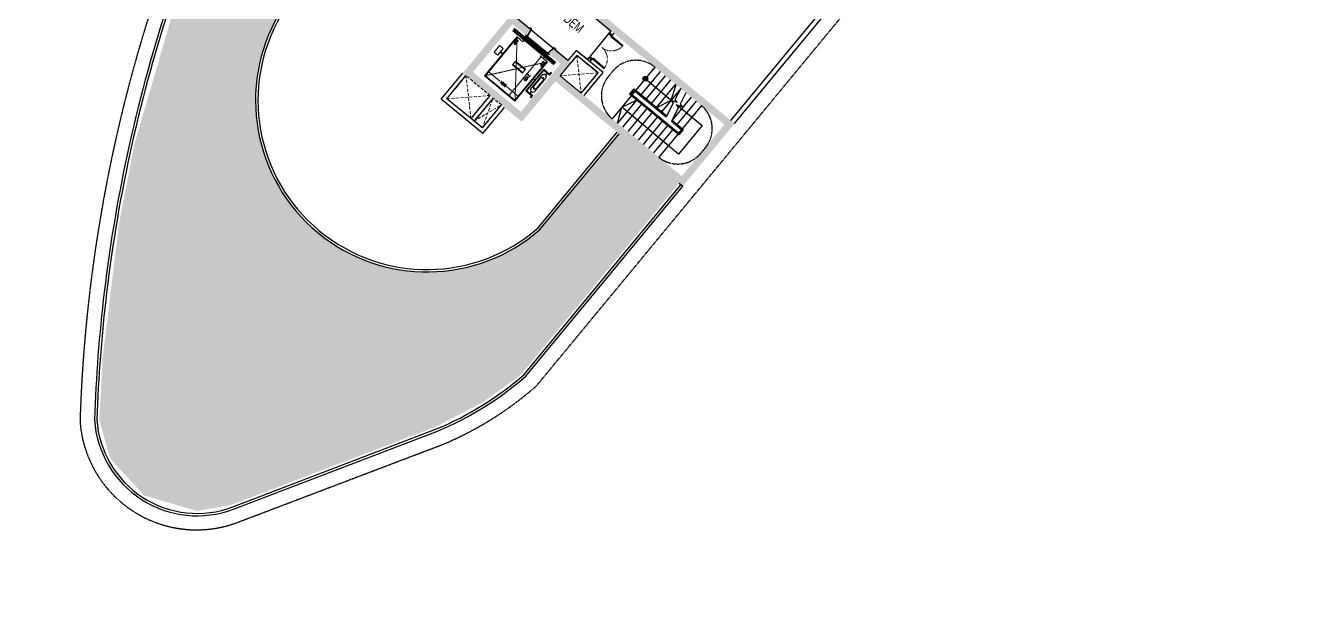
# Model space of a CAD drawing. Header units: millimetres. Extents: x -361340115 to 361596335, y -276742102 to 277032639.
# Drawn here: x 80855 to 134533, y 112947 to 137605 of the extents above; entities that cross this region are included whole.
import ezdxf
from ezdxf.enums import TextEntityAlignment as Align

# ---------------------------------------------------------------- set-up
doc = ezdxf.new("R2010")
doc.units = ezdxf.units.MM
doc.header["$MEASUREMENT"] = 0
for name, pattern in [('HIDDEN', [0.375, 0.25, -0.125]), ('HIDDEN2', [0.1875, 0.125, -0.0625]), ('Xref_NT1+NT2_MBDV Cot vach_220729$0$ACAD_ISO02W100', [15, 12, -3])]:
    doc.linetypes.add(name, pattern=pattern)
for name, color, linetype in [('A-FLOR-STRS-ARROW', 8, 'Continuous'), ('A-GLAZ', 135, 'Continuous'), ('A-LANDSCAPE', 83, 'Continuous'), ('ccu12-Hatch', 250, 'Continuous'), ('KT-Net manh', 139, 'Continuous'), ('KT-Text', 7, 'Continuous'), ('KT-Thay', 7, 'Continuous'), ('KT-Tuong', 1, 'Continuous'), ('Xref_NT1+NT2_MBDV Cot vach_220729$0$ccu12-Thay', 7, 'Continuous'), ('Xref_NT1+NT2_MBDV Cot vach_220729$0$KT-Net manh', 139, 'Continuous')]:
    doc.layers.add(name, color=color, linetype=linetype)
for name, color, linetype, lineweight in [('CUA', 37, 'Continuous', 13), ('KT-lomo nuoc', 3, 'HIDDEN', 5), ('SPE-MEP-HVAC', 140, 'Continuous', 0), ('Xref_NT1+NT2_MBDV Cot vach_220729$0$KT-Noi that', 36, 'Continuous', 9)]:
    doc.layers.add(name, color=color, linetype=linetype, lineweight=lineweight)
doc.styles.add('Arial', font='arial.ttf', dxfattribs={"width": 0.7})
doc.styles.add('Xref_NT1+NT2_MBDV Cot vach_220729$0$ROMANS', font='ROMANS.SHX')
doc.styles.add('Xref_NT1+NT2_MBDV Cot vach_220729$0$xref.N.Cot vach tang N2$0$DIM', font='vnsimli.shx', dxfattribs={"width": 0.7})
doc.dimstyles.new('Xref_NT1+NT2_MBDV Cot vach_220729$0$xref.N.Cot vach tang N2$0$CCU 1-100 A1', dxfattribs={"dimscale": 100, "dimtxt": 2.2, "dimasz": 1, "dimexe": 1, "dimexo": 0, "dimgap": 1, "dimtad": 1, "dimdec": 0, "dimdsep": 46, "dimtxsty": 'Xref_NT1+NT2_MBDV Cot vach_220729$0$xref.N.Cot vach tang N2$0$DIM', "dimblk1": 'Xref_NT1+NT2_MBDV Cot vach_220729$0$xref.N.Cot vach tang N2$0$_ARCHTICK', "dimblk2": 'Xref_NT1+NT2_MBDV Cot vach_220729$0$xref.N.Cot vach tang N2$0$_ARCHTICK', "dimsah": 1, "dimcen": 0, "dimdle": 1, "dimclrd": 256, "dimclre": 256, "dimclrt": 31, "dimadec": 0, "dimazin": 0, "dimtfac": 1, "dimtdec": 0, "dimtix": 1, "dimtmove": 2, "dimatfit": 3, "dimldrblk": 'Xref_NT1+NT2_MBDV Cot vach_220729$0$xref.N.Cot vach tang N2$0$_ARCHTICK', "dimfxl": 8, "dimtolj": 1, "dimarcsym": 0})

# ---------------------------------------------------------------- blocks, each defined once
blk = doc.blocks.new('*U27')
for p, q in [((-1260.000000000004, 525.000000000002), (-1300.000000000004, 525.000000000002)), ((-1260.000000000004, 100.0000000000002), (-1300.000000000004, 100.0000000000002)), ((-1280.000000000004, 100.0000000000002), (-1280.000000000004, 525.000000000002)), ((-90.00000000000001, 525.0000000000018), (-50.00000000000001, 525.0000000000018)), ((-90, 100), (-50, 100)), ((-70, 100), (-70.00000000000001, 525.0000000000018))]:
    blk.add_line(p, q)
for points in [[(-1300.000000000004, 1.776356839400256e-13), (-1260.000000000004, 1.776356839400256e-13), (-1260.000000000004, 625.000000000002), (-1300.000000000004, 625.000000000002)], [(-50, 0), (-90, 0), (-90.00000000000001, 625.0000000000018), (-49.99999999999979, 625.0000000000018)], [(-1350.000000000004, -99.99999998255878), (-1290.000000000004, -99.99999998255875), (-1290.000000000004, -39.99999999999982), (-1300.000000000004, -39.99999999999982), (-1300.000000000004, 1.776356839400256e-13), (-1350.000000000004, 2.060573933704296e-13)], [(0, -99.99999998255892), (-60, -99.99999998255889), (-60, -40), (-50, -40), (-50, 0), (0, 0)]]:
    blk.add_lwpolyline(points, close=True)
at = {"linetype": 'HIDDEN2'}
for centre, radius, start, end in [((-1300.000000001013, -1.091216006443577e-09), 625.00000000124, 7.016709298534867e-15, 89.99996073224838), ((-49.99999999983451, -2.645705876602741e-10), 625.000000000419, 90.00003926775162, 180)]:
    blk.add_arc(centre, radius, start, end, dxfattribs=at)
blk = doc.blocks.new('Xref_NT1+NT2_MBDV Cot vach_220729$0$xref.N.Cot vach tang N2$0$_Open90')
at = {"color": 0, "linetype": 'ByBlock', "lineweight": -2}
for p, q in [((0, 0), (-1, 0)), ((-0.5, 0.5), (0, 0)), ((0, 0), (-0.5, -0.5))]:
    blk.add_line(p, q, dxfattribs=at)
blk = doc.blocks.new('*D42')
at = {"layer": 'Defpoints', "color": 0, "transparency": 16777216}
for p in [(-424.1796271887581, -514.9999999999402), (-353.063796673334, -514.9999999999402, -3.230249313876472e-06), (-353.0637966733485, -2114.999998141949, -3.229479425215231e-06)]:
    blk.add_point(p, dxfattribs=at)
at = {"layer": 'Xref_NT1+NT2_MBDV Cot vach_220729$0$KT-Noi that', "color": 5, "transparency": 16777216}
for p, q in [((-353.063796673334, -514.9999999999402), (-474.1796271887581, -514.9999999999402)), ((-424.1796271887581, -564.9999999999402), (-424.1796271887579, -1154.999998141892)), ((-424.1796271887578, -2064.999998141949), (-424.1796271887579, -1511.666664808559)), ((-353.0637966733485, -2114.999998141949), (-474.1796271887578, -2114.999998141949))]:
    blk.add_line(p, q, dxfattribs=at)
at = {"layer": 'Xref_NT1+NT2_MBDV Cot vach_220729$0$KT-Noi that', "color": 5, "transparency": 16777216, "xscale": 50, "yscale": 50, "zscale": 50}
for p, rotation in [((-424.1796271887581, -514.9999999999402), 90), ((-424.1796271887578, -2114.999998141949), 270)]:
    blk.add_blockref('Xref_NT1+NT2_MBDV Cot vach_220729$0$xref.N.Cot vach tang N2$0$_Open90', p, dxfattribs=dict(at, rotation=rotation))
at = {"layer": 'Xref_NT1+NT2_MBDV Cot vach_220729$0$KT-Noi that', "color": 5, "transparency": 16777216, "insert": (-424.1796271883068, -1333.333331475225), "char_height": 110, "attachment_point": 5, "rotation": 90, "style": 'Xref_NT1+NT2_MBDV Cot vach_220729$0$xref.N.Cot vach tang N2$0$DIM'}
blk.add_mtext('\\A1;1600', dxfattribs=at)
blk = doc.blocks.new('Xref_NT1+NT2_MBDV Cot vach_220729$0$xref.N.Cot vach tang N2$0$_ARCHTICK')
at = {"color": 0, "linetype": 'ByBlock', "const_width": 0.15}
blk.add_lwpolyline([(-0.5, -0.5), (0.5, 0.5)], dxfattribs=at)
blk = doc.blocks.new('*D43')
at = {"layer": 'Defpoints', "color": 0, "transparency": 16777216}
for p in [(-2310.000006262693, -614.99999999994), (-2310.000006262693, -826.7299089782482), (-210.0000062626932, -614.99999999994)]:
    blk.add_point(p, dxfattribs=at)
at = {"layer": 'Xref_NT1+NT2_MBDV Cot vach_220729$0$KT-Noi that', "color": 5, "transparency": 16777216}
for p, q in [((-2310.000006262693, -614.99999999994), (-2310.000006262693, -876.7299089782482)), ((-260.0000062626932, -826.7299089782482), (-2260.000006262693, -826.7299089782482)), ((-210.0000062626932, -614.99999999994), (-210.0000062626932, -876.7299089782482))]:
    blk.add_line(p, q, dxfattribs=at)
at = {"layer": 'Xref_NT1+NT2_MBDV Cot vach_220729$0$KT-Noi that', "color": 5, "transparency": 16777216, "xscale": 50, "yscale": 50, "zscale": 50, "rotation": 180}
blk.add_blockref('Xref_NT1+NT2_MBDV Cot vach_220729$0$xref.N.Cot vach tang N2$0$_Open90', (-2310.000006262693, -826.7299089782482), dxfattribs=at)
at = {"layer": 'Xref_NT1+NT2_MBDV Cot vach_220729$0$KT-Noi that', "color": 5, "transparency": 16777216, "xscale": 50, "yscale": 50, "zscale": 50}
blk.add_blockref('Xref_NT1+NT2_MBDV Cot vach_220729$0$xref.N.Cot vach tang N2$0$_Open90', (-210.0000062626932, -826.7299089782482), dxfattribs=at)
at = {"layer": 'Xref_NT1+NT2_MBDV Cot vach_220729$0$KT-Noi that', "color": 5, "transparency": 16777216, "insert": (-1260.000006262693, -721.7299089782482), "char_height": 110, "attachment_point": 5, "style": 'Xref_NT1+NT2_MBDV Cot vach_220729$0$xref.N.Cot vach tang N2$0$DIM'}
blk.add_mtext('\\A1;2100', dxfattribs=at)
blk = doc.blocks.new('*U361')
at = {"linetype": 'HIDDEN', "ltscale": 500}
for p, q in [((-1143.942489550629, -503.8805221485653), (-524.0357430345077, 1189.700189132653)), ((-1667.978232585136, 685.8196669840877), (0, 0))]:
    blk.add_line(p, q, dxfattribs=at)
blk.add_lwpolyline([(-1143.942489550629, -503.8805221485653), (-1667.978232585136, 685.8196669840877), (-524.0357430345077, 1189.700189132653), (0, 0)], close=True, dxfattribs=at)
blk = doc.blocks.new('*U363')
at = {"linetype": 'HIDDEN', "ltscale": 500}
for p, q in [((1470.568521970745, -609.7599948148386), (0, 0)), ((1006.669558630152, 443.4145819490047), (463.8989633405926, -1053.174576763843))]:
    blk.add_line(p, q, dxfattribs=at)
blk.add_lwpolyline([(1006.669558630152, 443.4145819490047), (1470.568521970745, -609.7599948148386), (463.8989633405926, -1053.174576763843), (0, 0)], close=True, dxfattribs=at)
blk = doc.blocks.new('*U366')
at = {"layer": 'KT-lomo nuoc', "ltscale": 500}
for p, q in [((963.8168545024666, -795.9722804736617), (-286.5466740316759, -346.9833646732283)), ((677.2701804707903, -1142.94634809455), (-1.734723475976807e-18, -0.009297052340116352))]:
    blk.add_line(p, q, dxfattribs=at)
blk.add_lwpolyline([(963.8168545024666, -795.9722804736617), (677.2701804707903, -1142.94634809455), (-286.5466740316759, -346.9833646732283), (-1.734723475976807e-18, -0.009297052340116352)], close=True, dxfattribs=at)
blk = doc.blocks.new('A$C16B9592A')
at = {"layer": 'KT-Tuong'}
for p, q in [((-13920.0169898415, -15269.33258620594, -1.355136730644296e-05), (-13015.80765522525, -14174.43282857613, -1.355136730644296e-05)), ((-13680.68702806381, -15246.50345101592, -1.355136730644296e-05), (-12884.72810673746, -14282.68324182357, -1.355136730644296e-05)), ((-12177.43005122182, -16708.42631540916, -1.355136730644296e-05), (-13920.01698981329, -15269.33258619954, -1.355136730644296e-05)), ((-12200.25918640403, -16469.09635370231, -1.355136730644296e-05), (-13680.68702803925, -15246.50345101094, -1.355136730644296e-05)), ((-11882.35508888974, -15110.48051959809, -1.355136730644296e-05), (-12678.31439367507, -16074.3011931178, -1.355136730644296e-05)), ((-11751.27554040197, -15218.7309328455, -1.355136730644296e-05), (-12547.23446179944, -16182.55114212396, -1.355136730644296e-05)), ((-12200.25918640271, -16469.09635367594, -1.355136730644296e-05), (-11404.30026499316, -15505.27614438283, -1.355136730644296e-05)), ((-12177.43005122086, -16708.42631538023, -1.355136730644296e-05), (-11273.22071650538, -15613.52655763028, -1.355136730644296e-05))]:
    blk.add_line(p, q, dxfattribs=at)
at = {"layer": 'KT-lomo nuoc', "linetype": 'HIDDEN', "xscale": -0.9999999999999997, "rotation": 10.8976534755902}
blk.add_blockref('*U366', (-11751.28177036886, -15218.72578788953, -1.362407349602699e-05), dxfattribs=at)
at = {"layer": 'SPE-MEP-HVAC', "linetype": 'HIDDEN', "ltscale": 1000, "xscale": -1, "rotation": 254.2212213649985}
for name, p in [('*U363', (-8069.147399409849, -15017.22302750367, -6.089589431124684e-05)), ('*U361', (-12884.7284902195, -14282.68370617717, -1.354396155521655e-05))]:
    blk.add_blockref(name, p, dxfattribs=at)
blk = doc.blocks.new('Xref_NT1+NT2_MBDV Cot vach_220729$0$TMCC')
at = {"layer": 'Xref_NT1+NT2_MBDV Cot vach_220729$0$KT-Noi that', "linetype": 'Continuous', "ltscale": 2}
for p, q in [((-2515.000006262693, -214.99999999994, 9.413380290367837e-06), (-2515.000006262693, -2439.99999999994, 9.413380290367837e-06)), ((-2465.000006262693, -214.99999999994, 9.413380290367837e-06), (-2515.000006262693, -214.99999999994, 9.413380290367837e-06)), ((-2465.000006262693, -2439.99999999994, 9.413380290367837e-06), (-2465.000006262693, -214.99999999994, 9.413380290367837e-06)), ((-185.0000062626932, -489.99999999994, 9.413380290367837e-06), (-2310.000006262693, -489.99999999994, 9.413380290367837e-06)), ((-2310.000006262693, -489.99999999994, 9.413380290367837e-06), (-2310.000006262693, -514.99999999994, 9.413380290367837e-06)), ((-210.0000062626932, -514.99999999994, 9.413380290367837e-06), (-2310.000006262693, -514.99999999994, 9.413380290367837e-06)), ((-2310.000006262693, -514.99999999994, 9.413380290367837e-06), (-2310.000006262693, -714.99999999994, 9.413380290367837e-06)), ((-1938.250006262693, -164.74999999994, 9.413380290367837e-06), (-1932.250006262693, -167.24999999994, 9.413380290367837e-06)), ((-1938.250006262693, -247.24999999994, 9.413380290367837e-06), (-1938.250006262693, -164.74999999994, 9.413380290367837e-06)), ((-1932.250006262693, -244.74999999994, 9.413380290367837e-06), (-1938.250006262693, -247.24999999994, 9.413380290367837e-06)), ((-1932.250006262693, -167.24999999994, 9.413380290367837e-06), (-1930.050006262696, -202.24999999994, 9.413380290367837e-06)), ((-1930.050006262696, -209.74999999994, 9.413380290367837e-06), (-1932.250006262693, -244.74999999994, 9.413380290367837e-06)), ((-1930.050006262696, -202.24999999994, 9.413380290367837e-06), (-1905.400006262687, -202.24999999994, 9.413380290367837e-06)), ((-1905.400006262687, -209.74999999994, 9.413380290367837e-06), (-1930.050006262696, -209.74999999994, 9.413380290367837e-06)), ((-1905.400006262687, -202.24999999994, 9.413380290367837e-06), (-1895.400006262687, -201.99999999994, 9.413380290367837e-06)), ((-1895.400006262687, -210.49999999994, 9.413380290367837e-06), (-1905.400006262687, -209.74999999994, 9.413380290367837e-06)), ((-1895.400006262687, -201.99999999994, 9.413380290367837e-06), (-1870.000006262693, -201.49999999994, 9.413380290367837e-06)), ((-1870.000006262693, -210.49999999994, 9.413380290367837e-06), (-1895.400006262687, -210.49999999994, 9.413380290367837e-06)), ((-1870.000006262693, -201.49999999994, 9.413380290367837e-06), (-1870.000006262693, -210.49999999994, 9.413380290367837e-06)), ((-1839.268615574998, -261.3920001944007, 9.413380290367837e-06), (-1839.268615578098, -150.6080001945247, 9.413380290367837e-06)), ((-1798.782414799367, -146.0000001943672, 9.413380290367837e-06), (-1834.66061557793, -146.0000001943672, 9.413380290367837e-06)), ((-1798.782414796122, -266.0000001943772, 9.413380290367837e-06), (-1834.66061557502, -266.000000194379, 9.413380290367837e-06)), ((-1794.174414799447, -141.3920001944371, 9.413380290367837e-06), (-1794.17441479789, -110.6079990881535, 9.413380290367837e-06)), ((-1794.17441479789, -301.3919990888407, 9.413380290367837e-06), (-1794.174414796333, -270.6080001941682, 9.413380290367837e-06)), ((-978.4333909374109, -105.9999987138362, 9.413380290367837e-06), (-1789.566414798101, -105.9999990883625, 9.413380290367837e-06)), ((-978.433390937018, -305.9999987138381, 9.413380290367837e-06), (-1789.566414798363, -305.9999990883616, 9.413380290367837e-06)), ((-1652.000006262693, -305.99999999994, 9.413380290367837e-06), (-1652.000006262693, -105.99999999994, 9.413380290367837e-06)), ((-1652.000006262693, -105.99999999994, 9.413380290367837e-06), (-1118.000006262693, -105.99999999994, 9.413380290367837e-06)), ((-1652.000006262693, -280.99999999994, 9.413380290367837e-06), (-1652.000006262693, -130.99999999994, 9.413380290367837e-06)), ((-1652.000006262693, -130.99999999994, 9.413380290367837e-06), (-1118.000006262693, -130.99999999994, 9.413380290367837e-06)), ((-1118.000006262693, -280.99999999994, 9.413380290367837e-06), (-1652.000006262693, -280.99999999994, 9.413380290367837e-06)), ((-1118.000006262693, -305.99999999994, 9.413380290367837e-06), (-1652.000006262693, -305.99999999994, 9.413380290367837e-06)), ((-1439.500006262693, -418.99999999994, 9.413380290367837e-06), (-1442.000006262693, -410.99999999994, 9.413380290367837e-06)), ((-1442.000006262693, -410.99999999994, 9.413380290367837e-06), (-1328.000006262693, -410.99999999994, 9.413380290367837e-06)), ((-1390.000006262693, -422.99999999994, 9.413380290367837e-06), (-1439.500006262693, -418.99999999994, 9.413380290367837e-06)), ((-1393.000006262693, -461.99999999994, 9.413380290367837e-06), (-1390.000006262693, -451.99999999994, 9.413380290367837e-06)), ((-1393.000006262693, -499.99999999994, 9.413380290367837e-06), (-1393.000006262693, -461.99999999994, 9.413380290367837e-06)), ((-1377.000006262693, -499.99999999994, 9.413380290367837e-06), (-1393.000006262693, -499.99999999994, 9.413380290367837e-06)), ((-1390.000006262693, -451.99999999994, 9.413380290367837e-06), (-1390.000006262693, -422.99999999994, 9.413380290367837e-06)), ((-1330.500006262693, -418.99999999994, 9.413380290367837e-06), (-1380.000006262693, -422.99999999994, 9.413380290367837e-06)), ((-1380.000006262693, -422.99999999994, 9.413380290367837e-06), (-1380.000006262693, -451.99999999994, 9.413380290367837e-06)), ((-1380.000006262693, -451.99999999994, 9.413380290367837e-06), (-1377.000006262693, -461.99999999994, 9.413380290367837e-06)), ((-1377.000006262693, -461.99999999994, 9.413380290367837e-06), (-1377.000006262693, -499.99999999994, 9.413380290367837e-06)), ((-1328.000006262693, -410.99999999994, 9.413380290367837e-06), (-1330.500006262693, -418.99999999994, 9.413380290367837e-06)), ((-1118.000006262693, -105.99999999994, 9.413380290367837e-06), (-1118.000006262693, -305.99999999994, 9.413380290367837e-06)), ((-1118.000006262693, -130.99999999994, 9.413380290367837e-06), (-1118.000006262693, -280.99999999994, 9.413380290367837e-06)), ((-973.8253909386403, -141.3919998197762, 9.413380290367837e-06), (-973.8253909370687, -110.6079987141766, 9.413380290367837e-06)), ((-973.8253909370978, -301.3919987139034, 9.413380290367837e-06), (-973.8253909355408, -270.6079998201039, 9.413380290367837e-06)), ((-933.8766155784251, -145.9999998198418, 9.413380290367837e-06), (-969.2173909385601, -145.9999998198455, 9.413380290367837e-06)), ((-933.8766155748453, -265.9999998198546, 9.413380290367837e-06), (-969.217390935286, -265.9999998198509, 9.413380290367837e-06)), ((-929.2686155750125, -261.3919998200163, 9.413380290367837e-06), (-929.2686155780975, -150.607999820184, 9.413380290367837e-06)), ((-900.0000062626932, -210.49999999994, 9.413380290367837e-06), (-900.0000062626932, -201.49999999994, 9.413380290367837e-06)), ((-900.0000062626932, -201.49999999994, 9.413380290367837e-06), (-874.600006262699, -201.49999999994, 9.413380290367837e-06)), ((-874.600006262699, -209.99999999994, 9.413380290367837e-06), (-900.0000062626932, -210.49999999994, 9.413380290367837e-06)), ((-874.600006262699, -201.49999999994, 9.413380290367837e-06), (-864.600006262699, -202.24999999994, 9.413380290367837e-06)), ((-864.600006262699, -209.74999999994, 9.413380290367837e-06), (-874.600006262699, -209.99999999994, 9.413380290367837e-06)), ((-864.600006262699, -202.24999999994, 9.413380290367837e-06), (-839.9500062626903, -202.24999999994, 9.413380290367837e-06)), ((-839.9500062626903, -209.74999999994, 9.413380290367837e-06), (-864.600006262699, -209.74999999994, 9.413380290367837e-06)), ((-839.9500062626903, -202.24999999994, 9.413380290367837e-06), (-837.7500062626932, -167.24999999994, 9.413380290367837e-06)), ((-837.7500062626932, -244.74999999994, 9.413380290367837e-06), (-839.9500062626903, -209.74999999994, 9.413380290367837e-06)), ((-837.7500062626932, -167.24999999994, 9.413380290367837e-06), (-831.7500062626932, -164.74999999994, 9.413380290367837e-06)), ((-831.7500062626932, -247.24999999994, 9.413380290367837e-06), (-837.7500062626932, -244.74999999994, 9.413380290367837e-06)), ((-831.7500062626932, -164.74999999994, 9.413380290367837e-06), (-831.7500062626932, -247.24999999994, 9.413380290367837e-06)), ((-210.0000062626932, -2114.99999999994, 9.413380290367837e-06), (-210.0000062626932, -514.99999999994, 9.413380290367837e-06)), ((-185.0000062626932, -2139.99999999994, 9.413380290367837e-06), (-185.0000062626932, -489.99999999994, 9.413380290367837e-06)), ((-2510.000008398798, -664.99999999994, 9.413380290367837e-06), (-2560.000008398798, -664.99999999994, 9.413380290367837e-06)), ((-2560.000008398798, -664.99999999994, 9.413380290367837e-06), (-2560.000008398798, -714.99999999994, 9.413380290367837e-06)), ((-2560.000008398798, -714.99999999994, 9.413380290367837e-06), (-2510.000008398798, -714.99999999994, 9.413380290367837e-06)), ((-2555.000006262693, -1814.99999999994, 9.413380290367837e-06), (-2555.000006262693, -714.99999999994, 9.413380290367837e-06)), ((-2510.000008398798, -714.99999999994, 9.413380290367837e-06), (-2510.000008398798, -664.99999999994, 9.413380290367837e-06)), ((-2310.000006262693, -714.99999999994, 9.413380290367837e-06), (-2385.000006262693, -714.99999999994, 9.413380290367837e-06)), ((-1485.000006262693, -999.99999999994, 9.413380290367837e-06), (-1285.000006262693, -999.99999999994, 9.413380290367837e-06)), ((-1485.000006262693, -1529.99999999994, 9.413380290367837e-06), (-1485.000006262693, -999.99999999994, 9.413380290367837e-06)), ((-1460.000006262693, -999.99999999994, 9.413380290367837e-06), (-1310.000006262693, -999.99999999994, 9.413380290367837e-06)), ((-1460.000006262693, -1529.99999999994, 9.413380290367837e-06), (-1460.000006262693, -999.99999999994, 9.413380290367837e-06)), ((-1310.000006262693, -999.99999999994, 9.413380290367837e-06), (-1310.000006262693, -1529.99999999994, 9.413380290367837e-06)), ((-1285.000006262693, -999.99999999994, 9.413380290367837e-06), (-1285.000006262693, -1529.99999999994, 9.413380290367837e-06)), ((-1285.000006262693, -1529.99999999994, 9.413380290367837e-06), (-1485.000006262693, -1529.99999999994, 9.413380290367837e-06)), ((-1310.000006262693, -1529.99999999994, 9.413380290367837e-06), (-1460.000006262693, -1529.99999999994, 9.413380290367837e-06)), ((-2560.000008398798, -1864.99999999994, 9.413380290367837e-06), (-2560.000008398798, -1814.99999999994, 9.413380290367837e-06)), ((-2560.000008398798, -1814.99999999994, 9.413380290367837e-06), (-2510.000008398798, -1814.99999999994, 9.413380290367837e-06)), ((-2510.000008398798, -1864.99999999994, 9.413380290367837e-06), (-2560.000008398798, -1864.99999999994, 9.413380290367837e-06)), ((-2510.000008398798, -1814.99999999994, 9.413380290367837e-06), (-2510.000008398798, -1864.99999999994, 9.413380290367837e-06)), ((-2385.000006262693, -1814.99999999994, 9.413380290367837e-06), (-2310.000006262693, -1814.99999999994, 9.413380290367837e-06)), ((-2310.000006262693, -1814.99999999994, 9.413380290367837e-06), (-2310.000006262693, -2114.99999999994, 9.413380290367837e-06)), ((-2310.000006262693, -2114.99999999994, 9.413380290367837e-06), (-210.0000062626932, -2114.99999999994, 9.413380290367837e-06)), ((-2310.000006262693, -2114.99999999994, 9.413380290367837e-06), (-2310.000006262693, -2139.99999999994, 9.413380290367837e-06)), ((-2310.000006262693, -2139.99999999994, 9.413380290367837e-06), (-185.0000062626932, -2139.99999999994, 9.413380290367837e-06)), ((-2515.000006262693, -2439.99999999994, 9.413380290367837e-06), (-2465.000006262693, -2439.99999999994, 9.413380290367837e-06)), ((-1442.000006262693, -2268.99999999994, 9.413380290367837e-06), (-1439.500006262693, -2260.99999999994, 9.413380290367837e-06)), ((-1328.000006262693, -2268.99999999994, 9.413380290367837e-06), (-1442.000006262693, -2268.99999999994, 9.413380290367837e-06)), ((-1439.500006262693, -2260.99999999994, 9.413380290367837e-06), (-1390.000006262693, -2256.99999999994, 9.413380290367837e-06)), ((-1393.000006262693, -2217.99999999994, 9.413380290367837e-06), (-1393.000006262693, -2179.99999999994, 9.413380290367837e-06)), ((-1393.000006262693, -2179.99999999994, 9.413380290367837e-06), (-1377.000006262693, -2179.99999999994, 9.413380290367837e-06)), ((-1390.000006262693, -2227.99999999994, 9.413380290367837e-06), (-1393.000006262693, -2217.99999999994, 9.413380290367837e-06)), ((-1390.000006262693, -2256.99999999994, 9.413380290367837e-06), (-1390.000006262693, -2227.99999999994, 9.413380290367837e-06)), ((-1377.000006262693, -2217.99999999994, 9.413380290367837e-06), (-1380.000006262693, -2227.99999999994, 9.413380290367837e-06)), ((-1380.000006262693, -2227.99999999994, 9.413380290367837e-06), (-1380.000006262693, -2256.99999999994, 9.413380290367837e-06)), ((-1380.000006262693, -2256.99999999994, 9.413380290367837e-06), (-1330.500006262693, -2260.99999999994, 9.413380290367837e-06)), ((-1377.000006262693, -2179.99999999994, 9.413380290367837e-06), (-1377.000006262693, -2217.99999999994, 9.413380290367837e-06)), ((-1330.500006262693, -2260.99999999994, 9.413380290367837e-06), (-1328.000006262693, -2268.99999999994, 9.413380290367837e-06))]:
    blk.add_line(p, q, dxfattribs=at)
at = {"layer": 'Xref_NT1+NT2_MBDV Cot vach_220729$0$KT-Noi that', "linetype": 'Xref_NT1+NT2_MBDV Cot vach_220729$0$ACAD_ISO02W100', "ltscale": 2}
for p, q in [((-185.0000062626932, -489.99999999994, 9.413380290367837e-06), (-2310.000006262693, -2127.49999999994, 9.413380290367837e-06)), ((-185.0000062626932, -2139.99999999994, 9.413380290367837e-06), (-2310.000006262693, -489.99999999994, 9.413380290367837e-06))]:
    blk.add_line(p, q, dxfattribs=at)
at = {"layer": 'Xref_NT1+NT2_MBDV Cot vach_220729$0$KT-Noi that', "linetype": 'Continuous', "ltscale": 2, "elevation": 9.413380290367837e-06}
for points in [[(-2385.000006262693, -2429.99999999994), (-2385.000006262693, -224.99999999994), (-2435.000006262693, -224.99999999994), (-2435.000006262693, -2429.99999999994)], [(-1385.000006262693, -410.99999999994), (-796.7500062626932, -410.99999999994), (-796.7500062626932, -99.99999999993997), (-701.7500062626932, -99.99999999993997), (-701.7500062626932, -64.99999999993997), (-831.7500062626932, -64.99999999993997), (-831.7500062626932, -380.99999999994), (-1385.000006262693, -380.99999999994), (-1938.250006262693, -380.99999999994), (-1938.250006262693, -64.99999999993997), (-2068.250006262693, -64.99999999993997), (-2068.250006262693, -99.99999999993997), (-1973.250006262693, -99.99999999993997), (-1973.250006262693, -410.99999999994), (-1385.000006262693, -410.99999999994)], [(-2510.000008398798, -714.99999999994), (-2465.000006262693, -714.99999999994), (-2465.000006262693, -1264.99999999994), (-2510.000008398798, -1264.99999999994)], [(-2435.000006262693, -714.99999999994), (-2390.000006262693, -714.99999999994), (-2390.000006262693, -1264.99999999994), (-2435.000006262693, -1264.99999999994)], [(-2510.000008398798, -1264.99999999994), (-2465.000006262693, -1264.99999999994), (-2465.000006262693, -1814.99999999994), (-2510.000008398798, -1814.99999999994)], [(-2435.000006262693, -1264.99999999994), (-2390.000006262693, -1264.99999999994), (-2390.000006262693, -1814.99999999994), (-2435.000006262693, -1814.99999999994)], [(-1385.000006262693, -2268.99999999994), (-1210.000006262693, -2268.99999999994), (-1210.000006262693, -2464.99999999994), (-1385.000006262693, -2464.99999999994), (-1560.000006262693, -2464.99999999994), (-1560.000006262693, -2268.99999999994), (-1385.000006262693, -2268.99999999994)]]:
    blk.add_lwpolyline(points, close=True, dxfattribs=at)
for points in [[(-2495.000006262693, -1264.99999999994), (-2495.000006262693, -714.99999999994)], [(-2480.000006262693, -1264.99999999994), (-2480.000006262693, -714.99999999994)], [(-2420.000006262693, -1264.99999999994), (-2420.000006262693, -714.99999999994)], [(-2405.000006262693, -1264.99999999994), (-2405.000006262693, -714.99999999994)], [(-2495.000006262693, -1814.99999999994), (-2495.000006262693, -1264.99999999994)], [(-2480.000006262693, -1814.99999999994), (-2480.000006262693, -1264.99999999994)], [(-2420.000006262693, -1814.99999999994), (-2420.000006262693, -1264.99999999994)], [(-2405.000006262693, -1814.99999999994), (-2405.000006262693, -1264.99999999994)]]:
    blk.add_lwpolyline(points, dxfattribs=at)
at = {"layer": 'Xref_NT1+NT2_MBDV Cot vach_220729$0$KT-Noi that', "linetype": 'Continuous', "ltscale": 2}
for centre, radius in [((-1685.000006262693, -205.99999999994, 9.413380290367837e-06), 14.5), ((-1085.000006262693, -205.99999999994, 9.413380290367837e-06), 17.5)]:
    blk.add_circle(centre, radius, dxfattribs=at)
for centre, radius, start, end in [((-1834.66061557793, -150.6080001945247, 9.413380290367837e-06), 4.608000000157357, 90, 180), ((-1834.66061557502, -261.3920001944007, 9.413380290367837e-06), 4.607999999978259, 180, 270), ((-1798.782414799367, -141.3920001944371, 9.413380290367837e-06), 4.607999999930221, 270, 0), ((-1798.782414796122, -270.6080001941682, 9.413380290367837e-06), 4.60799999979095, 0, 90), ((-1789.566414798101, -110.6079990881535, 9.413380290367837e-06), 4.607999999791003, 90, 180), ((-1789.566414798363, -301.3919990888407, 9.413380290367837e-06), 4.607999999520398, 180, 270), ((-978.4333909374109, -110.6079987141766, 9.413380290367837e-06), 4.608000000340305, 0, 90), ((-978.433390937018, -301.3919987139034, 9.413380290367837e-06), 4.607999999934203, 270, 0), ((-969.2173909385601, -141.3919998197762, 9.413380290367837e-06), 4.608000000069675, 180, 270), ((-969.217390935286, -270.6079998201039, 9.413380290367837e-06), 4.608000000253028, 90, 180), ((-933.8766155784251, -150.607999820184, 9.413380290367837e-06), 4.608000000340515, 0, 90), ((-933.8766155748453, -261.3919998200163, 9.413380290367837e-06), 4.607999999838648, 270, 0)]:
    blk.add_arc(centre, radius, start, end, dxfattribs=at)
at = {"layer": 'Xref_NT1+NT2_MBDV Cot vach_220729$0$KT-Noi that', "linetype": 'Continuous', "ltscale": 2, "style": 'Xref_NT1+NT2_MBDV Cot vach_220729$0$ROMANS', "width": 0.75}
for p in [(-2110.000006262693, -594.99999999994, 9.413380290367837e-06), (-2110.000006262693, -2034.99999999994, 9.413380290367837e-06)]:
    blk.add_text('COP', height=100, dxfattribs=at).set_placement(p, align=Align.MIDDLE)
at = {"layer": 'Xref_NT1+NT2_MBDV Cot vach_220729$0$KT-Noi that', "color": 5}
dim = blk.add_linear_dim(base=(-424.1796271887581, -514.9999999999402, 1.264362960424431e-05), p1=(-353.0637966733484, -2114.999998141948, 9.414150179029077e-06), p2=(-353.0637966733339, -514.99999999994, 9.413380290367837e-06), angle=270, dimstyle='Xref_NT1+NT2_MBDV Cot vach_220729$0$xref.N.Cot vach tang N2$0$CCU 1-100 A1', override={"dimscale": 50, "dimblk1": 'Xref_NT1+NT2_MBDV Cot vach_220729$0$xref.N.Cot vach tang N2$0$_Open90', "dimblk2": 'Xref_NT1+NT2_MBDV Cot vach_220729$0$xref.N.Cot vach tang N2$0$_Open90', "dimclrd": 5, "dimclre": 5, "dimclrt": 5, "dimlwd": 65535, "dimlwe": 65535}, dxfattribs=at)
dim.commit()
dim.dimension.update_dxf_attribs({"geometry": '*D42', "text_midpoint": (-424.1796271883068, -1333.333331475225, 1.264362960424431e-05), "dimtype": 128})
dim = blk.add_linear_dim(base=(-2310.000006262693, -826.7299089782482, 9.413380290367837e-06), p1=(-210.0000062626932, -614.99999999994, 9.413380290367837e-06), p2=(-2310.000006262693, -614.99999999994, 9.413380290367837e-06), angle=180, dimstyle='Xref_NT1+NT2_MBDV Cot vach_220729$0$xref.N.Cot vach tang N2$0$CCU 1-100 A1', override={"dimscale": 50, "dimblk1": 'Xref_NT1+NT2_MBDV Cot vach_220729$0$xref.N.Cot vach tang N2$0$_Open90', "dimblk2": 'Xref_NT1+NT2_MBDV Cot vach_220729$0$xref.N.Cot vach tang N2$0$_Open90', "dimclrd": 5, "dimclre": 5, "dimclrt": 5, "dimlwd": 65535, "dimlwe": 65535}, dxfattribs=at)
dim.commit()
dim.dimension.update_dxf_attribs({"geometry": '*D43', "text_midpoint": (-1260.000006262693, -721.7299089782482, 9.413380290367837e-06)})

msp = doc.modelspace()

# ---------------------------------------------------------------- hatches: boundary and pattern name
at = {"layer": 'A-LANDSCAPE'}
h = msp.add_hatch(dxfattribs=at)
h.set_pattern_fill('GRASS', color=256, scale=300)
h.set_pattern_definition([(90, (0, 0), (-212.1320343, 212.1320343), [56.25, -368.0140689]), (45, (0, 0), (-212.1320343559643, 212.1320343559643), [56.25, -243.75]), (135, (0, 0), (-212.1320343559643, -212.1320343559642), [56.25, -243.75])])
edge = h.paths.add_edge_path()
edge.add_line((120230.0055320992, 166827.2454789945), (120636.7160490817, 167319.7436059695))
edge.add_line((120636.7160490817, 167319.7436059695), (121864.4238158705, 166305.8579942537))
edge.add_line((121864.4238158705, 166305.8579942537), (122411.7675460017, 166965.5622930044))
edge.add_line((122411.7675460017, 166965.5622930044), (123953.8931900628, 165692.1324017374))
edge.add_line((123953.8931900628, 165692.1324017374), (129174.6705717241, 172014.6343983371))
edge.add_line((129174.6705717241, 172014.6343983371), (124310.4381041369, 176031.193626895))
edge.add_arc((121300.3724670579, 172385.8698140797), 4727.4602949033, 50.45237459102984, 114.033167403311)
edge.add_arc((124084.8144772651, 166141.6411871019), 11564.38273516209, 114.0331674032913, 126.1857257294057)
edge.add_arc((123224.78125024, 167317.3420440407), 10107.69826123188, 126.1857257294556, 140.0977688133254)
edge.add_line((115470.7598656496, 173801.2233282479), (109850.6437880287, 166988.471435356))
edge.add_arc((110082.057594763, 166797.5026902839), 300.035683780169, 140.469656702891, 230.4665966698208)
edge.add_arc((109445.1339711264, 166025.7696712086), 700.585900576951, -39.51500408700741, 50.46659666999392, ccw=False)
edge.add_line((109985.6065594783, 165580.0006891913), (102302.1736293742, 156278.1807709888))
edge.add_arc((101799.6631155333, 156694.8390195908), 652.7793751702293, 226.4012957176305, 320.33606317567256, ccw=False)
edge.add_arc((101158.4741756043, 155990.7875677732), 300.0000213402536, 50.44881162415306, 140.4488248375479)
edge.add_line((100927.15731521, 156181.8177300558), (87873.41149346027, 140376.4243192164))
edge.add_arc((89978.2538939637, 138638.0371092569), 2729.899562747391, 140.4467339748303, 160.4828290871286)
edge.add_line((87405.21050947938, 139550.0674619666), (85389.09026859487, 132618.28206291))
edge.add_line((85389.09026859487, 132618.28206291), (84758.84859475959, 129370.5892701284))
edge.add_line((84758.84859475959, 129370.5892701284), (84075.57698233922, 123788.2168033241))
edge.add_line((84075.57698233922, 123788.2168033241), (83927.54841169438, 121134.0604641014))
edge.add_line((83927.54841169438, 121134.0604641014), (84386.66875601155, 119506.3925201632))
edge.add_line((84386.66875601155, 119506.3925201632), (85803.3929308247, 117958.5396886746))
edge.add_line((85803.3929308247, 117958.5396886746), (88020.31543106906, 117307.8769357188))
edge.add_line((88020.31543106906, 117307.8769357188), (89471.38472309259, 117573.1034851749))
edge.add_line((89471.38472309259, 117573.1034851749), (97984.57492816525, 120832.8683300822))
edge.add_line((97984.57492816525, 120832.8683300822), (99886.48236500125, 121814.9360044768))
edge.add_line((99886.48236500125, 121814.9360044768), (101361.5523578012, 122861.8000948212))
edge.add_line((101361.5523578012, 122861.8000948212), (101608.3110744542, 123086.5549374459))
edge.add_line((101608.3110744542, 123086.5549374459), (108156.0244598633, 131015.1280339222))
edge.add_line((108156.0244598633, 131015.1280339222), (105650.1534662504, 133084.6974821992))
edge.add_line((105650.1534662504, 133084.6974821992), (102338.9022252263, 129075.130132209))
edge.add_arc((97629.52649540502, 134483.3963497601), 7171.301363379466, 237.1484269833131, 311.04848962032963, ccw=False)
edge.add_arc((97629.52649541412, 134483.3963497898), 7171.301363409391, 198.765894510275, 237.148426983381, ccw=False)
edge.add_arc((97629.52635626562, 134483.396334085), 7171.301226605669, 149.8491638644174, 198.7658947491191, ccw=False)
edge.add_line((91428.45836387642, 138085.3842625223), (114415.7518348356, 165920.5120300062))
edge.add_arc((117876.7923615714, 162822.0139210075), 4645.373188358488, 59.56427935363462, 138.1634904900266, ccw=False)
at = {"layer": 'ccu12-Hatch', "ltscale": 0.5}
h = msp.add_hatch(dxfattribs=at)
h.set_pattern_fill('VATLIEU04', color=256, scale=50, angle=45, pattern_type=2)
h.set_pattern_definition([(94.99999999999984, (-951783.7454191169, 102456.8573873426), (275.7759995861103, 231.4035394059837), [37.49999999999999, -412.4999999999999]), (40.00000000000002, (-951783.7454191169, 102456.8573873426), (-314.996083695443, 216.8840747990137), [30, -330]), (145.4514, (-951760.7640881038, 102476.1410165805), (-39.21973430971335, 448.287641099735), [31.870095, -350.571056]), (91.18419999999959, (-951854.4560972357, 102527.5680654612), (435.8465000455986, 318.8068825982365), [56.24999999999996, -618.7499999999994]), (141.6356, (-951818.1355390351, 102554.135282747), (-13.94950748652536, 674.8558447021788), [47.805144, -525.8565]), (36.18420000000004, (-951854.4560972357, 102527.5680654612), (-13.95003443662637, 674.855833957623), [45, -495]), (66, (-951801.4230886467, 102545.2457349909), (353.3857860571512, 68.691238233885), [37.49999999999977, -412.4999999999982]), (11.00000000000003, (-951801.4230886467, 102545.2457349909), (-170.3542965309771, 342.4042176993831), [30, -330]), (116.4514, (-951771.9742694527, 102550.9699860626), (183.0318085066423, 411.0953098697152), [31.870095, -350.571056]), (82.50000000000001, (-951783.7454191169, 102456.8573873426), (-113.3965926531701, 121.9949088062736), [0, -325.9999999999982, 0, -334.9999999999982, 0, -331.2499999999982]), (52.49999999999999, (-951783.7454191169, 102456.8573873426), (-46.43647110123004, 232.4547249501817), [0, -191, 0, -318.5, 0, -126.25]), (12.5, (-951862.5878252194, 102378.0149812403), (196.709083659603, 180.7603809074303), [0, -125, 0, -390, 0, -517.5]), (2.499999999999997, (-951897.9431642785, 102342.6596421809), (170.7949915992331, 241.5799034369745), [0, -162.5, 0, -259, 0, -367.5]), (90, (-951783.7454191169, 102456.8573873426), (-212.5, 0), []), (90, (-951827.0557094647, 102500.1676776903), (-212.5, 0), [])])
h.paths.add_polyline_path([(101199.6229066632, 137667.8320556792), (99544.02835111035, 135663.0860199868), (101548.7743189958, 134007.4915204312), (103204.3688745484, 136012.2375561237), (102741.735241811, 136394.2977821769), (102932.7653828363, 136625.6146324491), (103626.715865846, 136052.5242653705), (103180.9788702686, 135512.7849479463), (108269.949643773, 131310.1217896311), (110052.8976266761, 133469.0790588388), (102496.5471849606, 139709.3969985788), (102687.5773259859, 139940.713848851), (110475.2446182027, 133509.3657678965), (108310.2363529512, 130887.7747982505), (102989.9487292433, 135281.4680976741), (101589.0610282467, 133585.1445291385), (99121.68135983933, 135622.7993107181), (101573.2348372663, 138591.3655551052), (101804.5516875386, 138400.3354140799), (101390.653047688, 137899.1489059513), (101930.3923649901, 137453.4119102256), (101739.3622239648, 137222.0950599534)])
at = {"layer": 'KT-Net manh'}
h = msp.add_hatch(color=256, dxfattribs=at)
edge = h.paths.add_edge_path(flags=0)
edge.add_arc((106748.035887818, 135387.7804371875), 99.99999999995354, 230.448827454171, 590.4488274541708)
h = msp.add_hatch(color=256, dxfattribs=at)
edge = h.paths.add_edge_path(flags=0)
edge.add_arc((106748.036037638, 135387.7804922468), 99.99999999995354, 230.448826641293, 590.4488266412928)
for points in [[(106694.3812741504, 135472.1675359044), (106655.026901399, 135424.5136435218), (106651.1988001579, 135362.8289147814), (106684.3591750652, 135310.6748195872), (106741.8418899418, 135287.9724495569), (106801.6905014605, 135303.3933384289), (106841.0448741631, 135351.0472307602), (106844.8729754183, 135412.7319595027), (106811.7126004595, 135464.8860546457), (106754.229885572, 135487.5884246607)], [(106694.3814252696, 135472.1675918486), (106655.0270518411, 135424.5137000421), (106651.1989497507, 135362.8289713966), (106684.3593238957, 135310.6748756801), (106741.8420384668, 135287.9725048704), (106801.6906501732, 135303.3933928551), (106841.0450235812, 135351.0472846469), (106844.8731256611, 135412.7320132794), (106811.7127514306, 135464.886108876), (106754.2300369336, 135487.5884797888)]]:
    msp.add_hatch(color=256, dxfattribs=at).paths.add_polyline_path(points, flags=0)

# ---------------------------------------------------------------- linework, layer by layer
at = {"layer": 'A-FLOR-STRS-ARROW'}
for points in [[(108225.5134830742, 134978.2545766914), (107981.1552100998, 134497.1172559991), (108070.4871097269, 134395.1053334352), (107822.5018940311, 134469.4049630862), (107915.7837471102, 134368.401947296), (107622.228507915, 133790.4177757846)], [(108442.1064757434, 134799.3839546871), (108197.7482027693, 134318.2466339949), (108287.0801023959, 134216.234711431), (108039.0948867006, 134290.5343410819), (108132.3767397797, 134189.5313252918), (107838.8214989623, 133611.5471505868)]]:
    msp.add_lwpolyline(points, dxfattribs=at)
at = {"layer": 'A-GLAZ'}
for points, elevation in [([(120230.005823462, 166827.2452383762, 0.3572289947134736), (114415.7521261983, 165920.5117893878), (106139.7304459361, 155899.1440643185), (91438.80237736505, 138094.7449718357, 0.8497348713425854), (102338.9025165892, 129075.1298915908), (105650.1537576132, 133084.6972415808)], -3.812023710320727e-07), ([(120179.3231194127, 166741.0405310839, 0.3571068276994825), (114491.5898311617, 165855.300365002), (106216.8357716888, 155835.4675916953), (91521.06966022417, 138037.3201817733, 0.8487494488712181), (102267.0191244281, 129145.1307482252), (105573.0478491344, 133148.3741954401)], -3.81202371045913e-07), ([(120179.3234107755, 166741.0402904656, 0.3571068276994825), (114491.5901225245, 165855.3001243837), (106216.8360630516, 155835.467351077), (91521.06995158695, 138037.3199411549, 0.8487494488712181), (102267.0194157909, 129145.1305076068), (105573.0481404972, 133148.3739548217)], -3.812023710320727e-07)]:
    msp.add_lwpolyline(points, format="xyb", dxfattribs=dict(at, elevation=elevation))
at = {"layer": 'Defpoints', "ltscale": 0.5}
msp.add_lwpolyline([(101390.653047688, 137899.1489059513), (102727.8640351472, 139518.3668576243), (105310.902111689, 137385.1970171371), (104323.9332320303, 136190.0843750943), (103861.2995267179, 136572.1446513716), (103511.0574354173, 136148.039340254)], close=True, dxfattribs=at)
at = {"layer": 'KT-Net manh'}
for p, q in [((106844.8729755838, 135412.7319597517), (106811.7126007, 135464.8860549871)), ((106844.8731258574, 135412.7320135678), (106811.7127516854, 135464.8861092346))]:
    msp.add_line(p, q, dxfattribs=at)
at = {"layer": 'KT-Net manh', "linetype": 'HIDDEN'}
for points in [[(107146.0158523379, 135869.6911644807, 0.4141313066799707), (105386.4135966144, 135702.0440275806), (105195.0296716063, 135470.2987772598, 0.4141313427087546), (105363.067896377, 133710.7338730237, 1.000029217103996)], [(109089.0774146516, 134265.0380041175, -0.4141313066799707), (109257.1155977283, 132505.4730493953), (109065.7316727207, 132273.7277990747, -0.4141313427087546), (107306.1294586902, 132106.0807126606, -1.000029217103996)]]:
    msp.add_lwpolyline(points, format="xyb", dxfattribs=at)
at = {"layer": 'KT-Net manh'}
for points in [[(106748.0359756301, 135387.7805435464), (107881.4906098681, 134451.7311685898)], [(107220.707920605, 134186.8546740326), (107827.5150379666, 134496.3070700275), (108032.7578553922, 135137.4420084651)], [(105578.9636254624, 133532.4390773491), (105761.0473505577, 134192.6439823383), (106374.9225316203, 134496.2592933085)], [(108098.0836025907, 134272.86054657), (108598.5707969588, 133859.5394384191), (108675.6764145081, 133795.8627257029), (109119.0002028534, 133429.7493035839), (108132.01199679, 132234.6132497882), (105761.0473464331, 134192.6439857447)]]:
    msp.add_lwpolyline(points, dxfattribs=at)
for centre in [(106748.0358878516, 135387.7804372315), (106748.036037679, 135387.7804923041)]:
    msp.add_circle(centre, 99.9999999999528, dxfattribs=at)
at = {"layer": 'KT-Thay', "extrusion": (-8.1449017930186e-09, -9.921094241022739e-09, 1)}
for p, q in [((107146.0158524059, 135869.6911645748), (106350.0569427113, 134905.8709443374)), ((107361.9115815416, 135691.3963689668), (106565.952669738, 134727.5761461664)), ((107577.8073106761, 135513.1015733574), (106781.8483967569, 134549.2813480041)), ((107793.7030398675, 135334.8067778196), (106997.7441237778, 134370.9865498378)), ((108009.598768949, 135156.5119821404), (107213.6398508031, 134192.6917516703)), ((108225.4944980891, 134978.217186529), (107429.5355778438, 134014.3969535261)), ((106159.0268047202, 134674.5540916309), (105363.0678963952, 133710.7338730456)), ((106374.9225316203, 134496.2592933085), (105578.9636254624, 133532.4390773491)), ((106590.8182586671, 134317.964495162), (105794.8593546689, 133354.1442818326)), ((108657.2859563606, 134621.627595313), (107861.3270318729, 133657.8073571704)), ((108873.1816854968, 134443.3327997024), (108077.2227588933, 133479.5125590042)), ((109089.0774146516, 134265.0380041175), (108293.118485968, 133301.2177609048)), ((106806.7139857401, 134139.669697059), (106010.75508382, 133175.8494862435)), ((107022.6097126912, 133961.3748988055), (106226.6508128817, 132997.5546905442)), ((107238.505439731, 133783.0801006599), (106442.5465420763, 132819.2598950083)), ((107454.4011668038, 133604.7853025591), (106658.4422712263, 132640.9650994179)), ((107670.2968938287, 133426.4905043874), (106874.3380003448, 132462.670303788)), ((107886.1926207786, 133248.1957061369), (107090.2337294826, 132284.3755081831)), ((108102.088347871, 133069.9009080566), (107306.1294586902, 132106.0807126606))]:
    msp.add_line(p, q, dxfattribs=at)
at = {"layer": 'KT-Thay'}
msp.add_line((106190.8651614333, 134713.1068998798), (106318.218588757, 134867.3181333435), dxfattribs=at)
for points in [[(107862.0243436258, 133657.2314892017), (108331.6712937776, 133269.379402274), (108140.6411523942, 133038.0625523582), (106081.9220473, 134738.2300952805), (106272.9521887211, 134969.5469452259), (107645.4313525755, 133836.1021143932)], [(107838.8214989623, 133611.5471505868), (108261.280128482, 133262.6649507661), (108133.9267008504, 133108.4537174381), (106152.3132126426, 134744.9445468413), (106279.6666402188, 134899.1557800944), (107622.228507915, 133790.4177757846)]]:
    msp.add_lwpolyline(points, dxfattribs=at)
at = {"layer": 'KT-Tuong'}
for p, q in [((105247.2454712675, 137308.1157049608), (105362.9038987546, 137212.6006372953)), ((105310.902111689, 137385.1970171371), (105247.2455662551, 137308.1158199809)), ((105426.5605380169, 137289.6819480677), (105362.9039937425, 137212.6007523154)), ((104323.9332320303, 136190.0843750944), (104387.589777464, 136267.1655722508)), ((104387.5896824817, 136267.1654572373), (104503.2481076502, 136171.6503867641)), ((104439.5916583584, 136094.569306025), (104503.2482026326, 136171.6505017775))]:
    msp.add_line(p, q, dxfattribs=at)
at = {"layer": 'KT-Tuong', "extrusion": (-3.811648262644351e-21, -3.294527862871537e-06, 0.9999999999945731), "elevation": 19.973168389159}
msp.add_lwpolyline([(110475.2443104272, 133509.3654784014), (122446.9858847688, 148005.8503735323, -0.4142135623113293), (123854.8091889172, 148140.1394046417), (132028.0045703611, 141390.407754586, 0.4147701510670986), (134846.0680311284, 141661.9180327751), (138156.1286783366, 145670.0402686611)], format="xyb", dxfattribs=at)
msp.add_lwpolyline([(110321.0330757474, 133636.7189043429), (115479.1474252358, 139882.6377867697)], dxfattribs=at)
at = {"layer": 'KT-Tuong'}
for points in [[(104184.00006581, 134684.4957488521), (104979.9466049768, 135648.3239118344), (103861.2995267179, 136572.1446513717), (103511.0574395179, 136148.0393344398)], [(104068.3405241796, 134780.0094673946), (104768.7744600919, 135628.1794392719), (103881.4428839767, 136360.9711559743), (103626.715865846, 136052.5242653705)]]:
    msp.add_lwpolyline(points, dxfattribs=at)
at = {"layer": 'SPE-MEP-HVAC'}
msp.add_lwpolyline([(103180.9788702686, 135512.7849479463), (104068.3405241796, 134780.0094673946), (104768.7744600919, 135628.1794392719), (103881.4017112606, 136360.9640825329)], close=True, dxfattribs=at)
at = {"layer": 'Xref_NT1+NT2_MBDV Cot vach_220729$0$ccu12-Thay', "extrusion": (-3.811648262644351e-21, -3.294527862871537e-06, 0.9999999999945731), "elevation": 19.97316838915901}
for points in [[(129303.220328784, 172167.8579757933), (124435.9798499845, 176186.9010196642, 0.2722560305913641), (119296.4455462561, 176887.4217930412, 0.1142951994764853), (115317.2680971899, 173929.4525922429, -0.0002466778429400545), (113745.5567649451, 172018.8820302907), (109696.3597217495, 167115.7360757721, 0.4137263751738471), (109763.6242732662, 166411.9696805589), (109764.2943141828, 166411.4164771829, -0.414310514875837), (109831.4218707359, 165707.3856584333), (102147.9889074356, 156405.5657675927, -0.4141534110430285), (101514.5272767019, 156345.2069573223), (101476.8581718408, 156376.3155186114, 0.4142136299209204), (100772.9464327746, 156309.1710557519), (87712.6472851519, 140495.8428661281, 0.07162612412228023), (86868.58459879426, 138726.8152619778, 0.05031294687636014), (84136.08460368743, 126457.5032904312, 0.02099791688905635), (83727.319335587, 121130.9157764434, 0.5040596696410771), (89542.52309594644, 117386.1821523075), (98058.99904856985, 120647.2051348052, 0.08026748385756233), (101752.0539436039, 122946.5249255256), (108310.2360859239, 130887.7745570262)], [(129239.5436156915, 172090.7523583059), (124373.2046609834, 176109.0509836207, 0.2721530690474574), (119335.7455625885, 176795.4646493176, 0.1142585217197553), (115394.0153390594, 173865.3393476571, -0.0002466046590232393), (113822.7072988447, 171955.2597064208), (109773.4996343716, 167052.1008906832, 0.4136911399364955), (109827.3505752082, 166489.0343186285), (109827.9613404902, 166488.5300931096, -0.4143105148746067), (109908.5144083365, 165643.6931106247), (102225.0814450361, 156341.8732197837, -0.4141534110432618), (101450.8505630285, 156268.1013405649), (101413.1814581655, 156299.2099018538, 0.4142136299207421), (100850.0520514209, 156245.4943443632), (87793.0174363513, 140436.118856597, 0.07146961172190862), (86963.79416799327, 138696.2226252409, 0.0503164653337654), (84235.38221575474, 126445.6717969625, 0.02097820718917719), (83827.43287656797, 121132.4600107592, 0.5036753486576547), (89506.95295597022, 117479.6423363952), (98021.78984904071, 120740.0377106072, 0.08008678184894055), (101680.1729533911, 123016.5280971628), (108233.1304685839, 130951.4512699969)]]:
    msp.add_lwpolyline(points, format="xyb", dxfattribs=at)
at = {"layer": 'Xref_NT1+NT2_MBDV Cot vach_220729$0$ccu12-Thay', "linetype": 'HIDDEN', "ltscale": 25}
msp.add_lwpolyline([(87226.80042982023, 140858.4491132312, 0.07250165753733272), (86293.07536269496, 138913.8169326053, 0.05029248862881346), (83535.96809060546, 126531.6331589819, 0.02229968031555171), (83124.34045451677, 121053.0063065292, 0.496402403726135), (89635.70416738761, 116807.3021377591), (98278.62340266183, 120091.9531320197, 0.0812642304009894), (102191.8994236963, 122536.8721812909), (108772.868955897, 130505.7148753529), (110937.8772211485, 133127.3058449989), (122907.2022509909, 147626.2256304997, -0.4142135623114239), (123468.7904539193, 147679.7168479621), (131644.6202139881, 140927.8096273854, 0.4147015980058476), (135309.1890560988, 141280.4449827435), (138787.0531439644, 145491.7588728077)], format="xyb", dxfattribs=at)
msp.add_lwpolyline([(87226.80042982023, 140858.4491132312, 0.07250165753733272), (86293.07536269496, 138913.8169326053, 0.05029248862881346), (83535.96809060546, 126531.6331589819, 0.02229968031555171), (83124.34045451677, 121053.0063065292, 0.496402403726135), (89635.70416738761, 116807.3021377591), (98278.62340266183, 120091.9531320197, 0.0812642304009894), (102191.8994236963, 122536.8721812909), (108772.868955897, 130505.7148753529), (110937.8772211485, 133127.3058449989), (122907.2022509909, 147626.2256304997, -0.4142135623114239), (123468.7904539193, 147679.7168479621), (131644.6202139881, 140927.8096273854, 0.4147015980058476), (135309.1890560988, 141280.4449827435), (138787.0531439644, 145491.7588728077)], format="xyb", dxfattribs=at)
at = {"layer": 'Xref_NT1+NT2_MBDV Cot vach_220729$0$ccu12-Thay', "extrusion": (-1.617557925089548e-06, -1.958687788169845e-06, 0.9999999999967736), "elevation": 58.28387826695308}
msp.add_lwpolyline([(108156.0248841085, 131015.1279558273), (108310.2361187876, 130887.7745298855)], dxfattribs=at)
at = {"layer": 'Xref_NT1+NT2_MBDV Cot vach_220729$0$KT-Net manh'}
msp.add_line((101739.3610332622, 137222.0953060866), (102741.7340511077, 136394.2980283095), dxfattribs=at)
for points in [[(101812.4832047236, 137161.7084645628), (101989.047892815, 137463.3329361553), (101918.9274576605, 137521.2410245657), (101890.2729365067, 137486.5434970248)], [(101816.4667449981, 137158.4187074201), (101995.2125710224, 137464.7265253048), (101918.2560125064, 137528.2801410872), (101886.417655669, 137489.7273327085)], [(102664.6285293289, 136457.9748569932), (102931.6196990302, 136691.4063564099), (103008.5762575467, 136627.8527406275), (102976.7379007089, 136589.2999322488)], [(102668.6120696031, 136454.6850998506), (102931.4167058704, 136685.0893838838), (103001.5371410249, 136627.1812954734), (102972.8826198711, 136592.4837679325)]]:
    msp.add_lwpolyline(points, dxfattribs=at)

# ---------------------------------------------------------------- block references
at = {"layer": 'CUA', "xscale": -1, "rotation": 230.4488274522181}
msp.add_blockref('*U27', (105362.8838326327, 137212.5763341741), dxfattribs=at)
at = {"layer": 'KT-Tuong'}
msp.add_blockref('A$C16B9592A', (112137.4879251953, 149797.2324965177, 1.355149658278085e-05), dxfattribs=at)
at = {"layer": 'Xref_NT1+NT2_MBDV Cot vach_220729$0$KT-Noi that', "rotation": 230.4488267371674}
msp.add_blockref('Xref_NT1+NT2_MBDV Cot vach_220729$0$TMCC', (101560.3391335897, 133997.9403185247), dxfattribs=at)

# ---------------------------------------------------------------- texts
at = {"layer": 'KT-Text', "extrusion": (-2.6073910528867e-08, 7.739907763181748e-08, 0.9999999999999968), "style": 'Arial', "width": 0.7}
msp.add_text('P. ĐỆM', height=400, rotation=319.9999999989341, dxfattribs=at).set_placement((103449.3592900756, 137702.5262596145), align=Align.CENTER)

doc.saveas('drawing.dxf')
